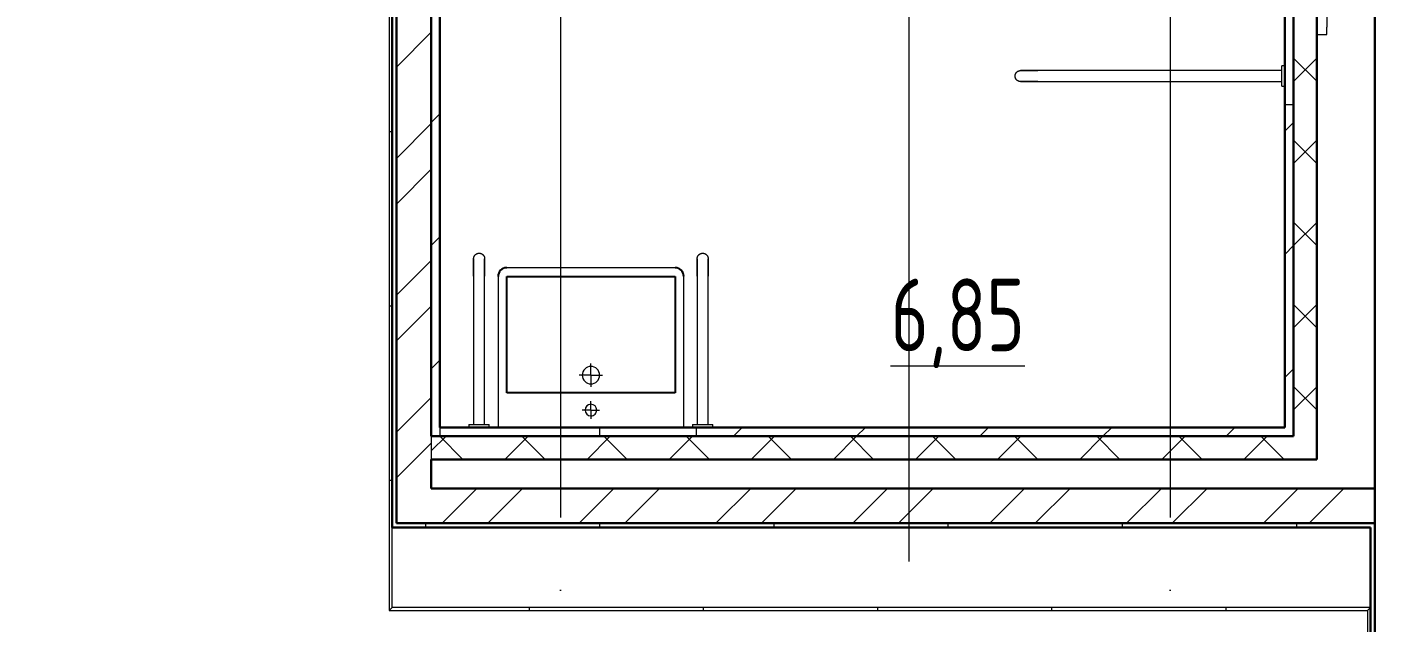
# Model space of a CAD drawing. Header units: millimetres. Extents: x -586848 to 520591, y -385801 to 675781.
# Drawn here: x -6250 to -1606, y -149193 to -147143 of the extents above; entities that cross this region are included whole.
import ezdxf
from ezdxf import colors
from ezdxf.entities.mleader import LeaderData, LeaderLine
from ezdxf.math import Vec2, Vec3

# ---------------------------------------------------------------- set-up
doc = ezdxf.new("R2010")
doc.units = ezdxf.units.MM
doc.linetypes.add('ADSK_Линия сетки', pattern=[25, 20, -2.5, 0, -2.5])
for name, color, linetype, lineweight in [('RC-Выноски', 7, 'Continuous', 0), ('Марки помещений', 252, 'Continuous', 20), ('Обобщенные модели', 252, 'Continuous', 18), ('Ограждение', 252, 'Continuous', 9), ('Оси', 252, 'Continuous', 9), ('Сантехника', 252, 'Continuous', 9), ('Стены внутренние', 7, 'Continuous', 18), ('Стены наружные', 7, 'Continuous', 18), ('Стены штриховка', 7, 'Continuous', 9)]:
    doc.layers.add(name, color=color, linetype=linetype, lineweight=lineweight)
doc.layers.add('Узлы', color=7, linetype='Continuous')
doc.styles.add('GOST Common_3', font='', dxfattribs={"height": 3.5})
doc.styles.add('RubezhCAD', font='', dxfattribs={"oblique": 10})
doc.styles.get('GOST Common_3').set_extended_font_data('GOST 2.304 type A')
doc.styles.get('RubezhCAD').set_extended_font_data('GOST type A')
pattern_1 = [(0, (-32119.8, 96), (0, 600), []), (90, (-32119.8, 96), (-600, 4e-14), [])]

# ---------------------------------------------------------------- blocks, each defined once
blk = doc.blocks.new('1 этаж')
at = {"layer": 'Ограждение', "true_color": 0x636466}
h = blk.add_hatch(dxfattribs=at)
h.set_pattern_fill('FP_25', color=251, style=0, pattern_type=2)
h.set_pattern_definition(pattern_1)
h.paths.add_polyline_path([(-18445.8, -17463.7), (-18435.8, -17453.7), (-18435.8, -14253.7), (-18445.8, -14263.7), (-18445.8, -17356.4)])
h = blk.add_hatch(dxfattribs=at)
h.set_pattern_fill('FP_25', color=251, style=0, pattern_type=2)
h.set_pattern_definition(pattern_1)
h.paths.add_polyline_path([(-16538.9, -17463.7), (-15075.8, -17463.7), (-15065.8, -17453.7), (-18435.8, -17453.7), (-18445.8, -17463.7), (-17974, -17463.7)])
h = blk.add_hatch(dxfattribs=at)
h.set_pattern_fill('FP_25', color=251, style=0, pattern_type=2)
h.set_pattern_definition(pattern_1)
h.paths.add_polyline_path([(-15075.8, -20143.7), (-15065.8, -20143.7), (-15065.8, -20043.7), (-15075.8, -20043.7)])
h.paths.add_polyline_path([(-15065.8, -19963.7), (-15065.8, -17453.7), (-15075.8, -17463.7), (-15075.8, -19963.7)])
at = {"layer": 'Обобщенные модели', "color": 251, "true_color": 0x636466}
for p, q in [((-15370.8, -15658.7), (-15370.8, -15588.7)), ((-15360.8, -15588.7), (-15370.8, -15588.7)), ((-15370.8, -15604.7), (-16210.8, -15604.7)), ((-16210.8, -15642.7), (-15370.8, -15642.7)), ((-15370.8, -15658.7), (-15360.8, -15658.7)), ((-18154.8, -16312.7), (-18154.8, -16823.7)), ((-18116.8, -16823.7), (-18116.8, -16312.7)), ((-17384.8, -16312.7), (-17384.8, -16823.7)), ((-17346.8, -16823.7), (-17346.8, -16312.7)), ((-18170.8, -16823.7), (-18100.8, -16823.7)), ((-18170.8, -16823.7), (-18170.8, -16833.7)), ((-18100.8, -16833.7), (-18100.8, -16823.7)), ((-17400.8, -16823.7), (-17330.8, -16823.7)), ((-17400.8, -16823.7), (-17400.8, -16833.7)), ((-17330.8, -16833.7), (-17330.8, -16823.7))]:
    blk.add_line(p, q, dxfattribs=at)
at = {"layer": 'Обобщенные модели', "color": 251, "true_color": 0x636466, "flags": 128}
for points in [[(-16289.8, -15623.7), (-16289.8, -15623), (-16289.7, -15622.2), (-16289.7, -15621.5), (-16289.6, -15620.7), (-16289.4, -15620), (-16289.3, -15619.2), (-16289.1, -15618.5), (-16288.8, -15617.8), (-16288.6, -15617), (-16288.3, -15616.3), (-16288, -15615.6), (-16287.7, -15615), (-16287.3, -15614.3), (-16286.9, -15613.6), (-16286.5, -15613), (-16286, -15612.4), (-16285.6, -15611.8), (-16285.1, -15611.2), (-16284.6, -15610.6), (-16284, -15610.1), (-16283.5, -15609.6), (-16282.9, -15609.1), (-16282.3, -15608.6), (-16281.7, -15608.2), (-16281.1, -15607.7), (-16280.4, -15607.3), (-16279.8, -15607), (-16279.1, -15606.6), (-16278.4, -15606.3), (-16277.7, -15606), (-16277, -15605.8), (-16276.2, -15605.5), (-16275.5, -15605.3), (-16274.8, -15605.2), (-16274, -15605), (-16273.3, -15604.9), (-16272.5, -15604.8), (-16271.8, -15604.8), (-16271, -15604.7), (-16270.8, -15604.7)], [(-16270.8, -15642.7), (-16271.6, -15642.7), (-16272.3, -15642.7), (-16273.1, -15642.6), (-16273.8, -15642.5), (-16274.6, -15642.4), (-16275.3, -15642.2), (-16276.1, -15642), (-16276.8, -15641.8), (-16277.5, -15641.5), (-16278.2, -15641.2), (-16278.9, -15640.9), (-16279.6, -15640.6), (-16280.2, -15640.2), (-16280.9, -15639.8), (-16281.5, -15639.4), (-16282.1, -15639), (-16282.7, -15638.5), (-16283.3, -15638), (-16283.9, -15637.5), (-16284.4, -15637), (-16284.9, -15636.4), (-16285.4, -15635.8), (-16285.9, -15635.2), (-16286.4, -15634.6), (-16286.8, -15634), (-16287.2, -15633.3), (-16287.6, -15632.7), (-16287.9, -15632), (-16288.2, -15631.3), (-16288.5, -15630.6), (-16288.8, -15629.9), (-16289, -15629.2), (-16289.2, -15628.4), (-16289.4, -15627.7), (-16289.5, -15627), (-16289.6, -15626.2), (-16289.7, -15625.5), (-16289.8, -15624.7), (-16289.8, -15623.9), (-16289.8, -15623.7)], [(-16210.8, -15604.7), (-16213.2, -15604.7), (-16215.6, -15604.7), (-16218, -15604.7), (-16220.4, -15604.7), (-16222.7, -15604.7), (-16225.1, -15604.7), (-16227.4, -15604.7), (-16229.7, -15604.7), (-16231.9, -15604.7), (-16234.2, -15604.7), (-16236.4, -15604.7), (-16238.5, -15604.7), (-16240.6, -15604.7), (-16242.7, -15604.7), (-16244.7, -15604.7), (-16246.6, -15604.7), (-16248.5, -15604.7), (-16250.4, -15604.7), (-16252.1, -15604.7), (-16253.8, -15604.7), (-16255.5, -15604.7), (-16257, -15604.7), (-16258.5, -15604.7), (-16260, -15604.7), (-16261.3, -15604.7), (-16262.5, -15604.7), (-16263.7, -15604.7), (-16264.8, -15604.7), (-16265.8, -15604.7), (-16266.7, -15604.7), (-16267.5, -15604.7), (-16268.3, -15604.7), (-16268.9, -15604.7), (-16269.5, -15604.7), (-16269.9, -15604.7), (-16270.3, -15604.7), (-16270.6, -15604.7), (-16270.7, -15604.7), (-16270.8, -15604.7), (-16270.8, -15604.7)], [(-16270.8, -15604.7), (-16270.8, -15604.7), (-16270.6, -15604.7), (-16270.4, -15604.7), (-16270, -15604.7), (-16269.6, -15604.7), (-16269.1, -15604.7), (-16268.5, -15604.7), (-16267.8, -15604.7), (-16267, -15604.7), (-16266.1, -15604.7), (-16265.1, -15604.7), (-16264, -15604.7), (-16262.9, -15604.7), (-16261.6, -15604.7), (-16260.3, -15604.7), (-16258.9, -15604.7), (-16257.5, -15604.7), (-16255.9, -15604.7), (-16254.3, -15604.7), (-16252.6, -15604.7), (-16250.8, -15604.7), (-16249, -15604.7), (-16247.2, -15604.7), (-16245.2, -15604.7), (-16243.2, -15604.7), (-16241.2, -15604.7), (-16239.1, -15604.7), (-16236.9, -15604.7), (-16234.8, -15604.7), (-16232.5, -15604.7), (-16230.3, -15604.7), (-16228, -15604.7), (-16225.7, -15604.7), (-16223.4, -15604.7), (-16221, -15604.7), (-16218.6, -15604.7), (-16216.2, -15604.7), (-16213.8, -15604.7), (-16211.4, -15604.7), (-16210.8, -15604.7)], [(-16210.8, -15642.7), (-16213.2, -15642.7), (-16215.6, -15642.7), (-16218, -15642.7), (-16220.4, -15642.7), (-16222.7, -15642.7), (-16225.1, -15642.7), (-16227.4, -15642.7), (-16229.7, -15642.7), (-16231.9, -15642.7), (-16234.2, -15642.7), (-16236.4, -15642.7), (-16238.5, -15642.7), (-16240.6, -15642.7), (-16242.7, -15642.7), (-16244.7, -15642.7), (-16246.6, -15642.7), (-16248.5, -15642.7), (-16250.4, -15642.7), (-16252.1, -15642.7), (-16253.8, -15642.7), (-16255.5, -15642.7), (-16257, -15642.7), (-16258.5, -15642.7), (-16260, -15642.7), (-16261.3, -15642.7), (-16262.5, -15642.7), (-16263.7, -15642.7), (-16264.8, -15642.7), (-16265.8, -15642.7), (-16266.7, -15642.7), (-16267.5, -15642.7), (-16268.3, -15642.7), (-16268.9, -15642.7), (-16269.5, -15642.7), (-16269.9, -15642.7), (-16270.3, -15642.7), (-16270.6, -15642.7), (-16270.7, -15642.7), (-16270.8, -15642.7), (-16270.8, -15642.7)], [(-16270.8, -15642.7), (-16270.8, -15642.7), (-16270.6, -15642.7), (-16270.4, -15642.7), (-16270, -15642.7), (-16269.6, -15642.7), (-16269.1, -15642.7), (-16268.5, -15642.7), (-16267.8, -15642.7), (-16267, -15642.7), (-16266.1, -15642.7), (-16265.1, -15642.7), (-16264, -15642.7), (-16262.9, -15642.7), (-16261.6, -15642.7), (-16260.3, -15642.7), (-16258.9, -15642.7), (-16257.5, -15642.7), (-16255.9, -15642.7), (-16254.3, -15642.7), (-16252.6, -15642.7), (-16250.8, -15642.7), (-16249, -15642.7), (-16247.2, -15642.7), (-16245.2, -15642.7), (-16243.2, -15642.7), (-16241.2, -15642.7), (-16239.1, -15642.7), (-16236.9, -15642.7), (-16234.8, -15642.7), (-16232.5, -15642.7), (-16230.3, -15642.7), (-16228, -15642.7), (-16225.7, -15642.7), (-16223.4, -15642.7), (-16221, -15642.7), (-16218.6, -15642.7), (-16216.2, -15642.7), (-16213.8, -15642.7), (-16211.4, -15642.7), (-16210.8, -15642.7)], [(-18154.8, -16252.7), (-18154.8, -16252), (-18154.7, -16251.2), (-18154.7, -16250.5), (-18154.6, -16249.7), (-18154.4, -16249), (-18154.3, -16248.2), (-18154.1, -16247.5), (-18153.8, -16246.8), (-18153.6, -16246), (-18153.3, -16245.3), (-18153, -16244.6), (-18152.7, -16244), (-18152.3, -16243.3), (-18151.9, -16242.6), (-18151.5, -16242), (-18151, -16241.4), (-18150.6, -16240.8), (-18150.1, -16240.2), (-18149.6, -16239.6), (-18149, -16239.1), (-18148.5, -16238.6), (-18147.9, -16238.1), (-18147.3, -16237.6), (-18146.7, -16237.2), (-18146.1, -16236.7), (-18145.4, -16236.3), (-18144.8, -16236), (-18144.1, -16235.6), (-18143.4, -16235.3), (-18142.7, -16235), (-18142, -16234.8), (-18141.2, -16234.5), (-18140.5, -16234.3), (-18139.8, -16234.2), (-18139, -16234), (-18138.3, -16233.9), (-18137.5, -16233.8), (-18136.8, -16233.8), (-18136, -16233.7), (-18135.8, -16233.7)], [(-18135.8, -16233.7), (-18135, -16233.7), (-18134.3, -16233.8), (-18133.5, -16233.9), (-18132.8, -16234), (-18132, -16234.1), (-18131.3, -16234.3), (-18130.6, -16234.5), (-18129.8, -16234.7), (-18129.1, -16234.9), (-18128.4, -16235.2), (-18127.7, -16235.5), (-18127, -16235.9), (-18126.4, -16236.2), (-18125.7, -16236.6), (-18125.1, -16237), (-18124.5, -16237.5), (-18123.9, -16238), (-18123.3, -16238.4), (-18122.7, -16239), (-18122.2, -16239.5), (-18121.7, -16240), (-18121.2, -16240.6), (-18120.7, -16241.2), (-18120.2, -16241.8), (-18119.8, -16242.5), (-18119.4, -16243.1), (-18119, -16243.8), (-18118.7, -16244.5), (-18118.4, -16245.1), (-18118.1, -16245.8), (-18117.8, -16246.6), (-18117.6, -16247.3), (-18117.4, -16248), (-18117.2, -16248.8), (-18117.1, -16249.5), (-18117, -16250.3), (-18116.9, -16251), (-18116.8, -16251.8), (-18116.8, -16252.5), (-18116.8, -16252.7)], [(-17384.8, -16252.7), (-17384.8, -16252), (-17384.7, -16251.2), (-17384.7, -16250.5), (-17384.6, -16249.7), (-17384.4, -16249), (-17384.3, -16248.2), (-17384.1, -16247.5), (-17383.8, -16246.8), (-17383.6, -16246), (-17383.3, -16245.3), (-17383, -16244.6), (-17382.7, -16244), (-17382.3, -16243.3), (-17381.9, -16242.6), (-17381.5, -16242), (-17381, -16241.4), (-17380.6, -16240.8), (-17380.1, -16240.2), (-17379.6, -16239.6), (-17379, -16239.1), (-17378.5, -16238.6), (-17377.9, -16238.1), (-17377.3, -16237.6), (-17376.7, -16237.2), (-17376.1, -16236.7), (-17375.4, -16236.3), (-17374.8, -16236), (-17374.1, -16235.6), (-17373.4, -16235.3), (-17372.7, -16235), (-17372, -16234.8), (-17371.2, -16234.5), (-17370.5, -16234.3), (-17369.8, -16234.2), (-17369, -16234), (-17368.3, -16233.9), (-17367.5, -16233.8), (-17366.8, -16233.8), (-17366, -16233.7), (-17365.8, -16233.7)], [(-17365.8, -16233.7), (-17365, -16233.7), (-17364.3, -16233.8), (-17363.5, -16233.9), (-17362.8, -16234), (-17362, -16234.1), (-17361.3, -16234.3), (-17360.6, -16234.5), (-17359.8, -16234.7), (-17359.1, -16234.9), (-17358.4, -16235.2), (-17357.7, -16235.5), (-17357, -16235.9), (-17356.4, -16236.2), (-17355.7, -16236.6), (-17355.1, -16237), (-17354.5, -16237.5), (-17353.9, -16238), (-17353.3, -16238.4), (-17352.7, -16239), (-17352.2, -16239.5), (-17351.7, -16240), (-17351.2, -16240.6), (-17350.7, -16241.2), (-17350.2, -16241.8), (-17349.8, -16242.5), (-17349.4, -16243.1), (-17349, -16243.8), (-17348.7, -16244.5), (-17348.4, -16245.1), (-17348.1, -16245.8), (-17347.8, -16246.6), (-17347.6, -16247.3), (-17347.4, -16248), (-17347.2, -16248.8), (-17347.1, -16249.5), (-17347, -16250.3), (-17346.9, -16251), (-17346.8, -16251.8), (-17346.8, -16252.5), (-17346.8, -16252.7)], [(-18154.8, -16312.7), (-18154.8, -16310.3), (-18154.8, -16307.9), (-18154.8, -16305.5), (-18154.8, -16303.2), (-18154.8, -16300.8), (-18154.8, -16298.5), (-18154.8, -16296.1), (-18154.8, -16293.9), (-18154.8, -16291.6), (-18154.8, -16289.4), (-18154.8, -16287.2), (-18154.8, -16285), (-18154.8, -16282.9), (-18154.8, -16280.9), (-18154.8, -16278.9), (-18154.8, -16276.9), (-18154.8, -16275), (-18154.8, -16273.2), (-18154.8, -16271.4), (-18154.8, -16269.7), (-18154.8, -16268.1), (-18154.8, -16266.5), (-18154.8, -16265), (-18154.8, -16263.6), (-18154.8, -16262.2), (-18154.8, -16261), (-18154.8, -16259.8), (-18154.8, -16258.7), (-18154.8, -16257.7), (-18154.8, -16256.8), (-18154.8, -16256), (-18154.8, -16255.3), (-18154.8, -16254.6), (-18154.8, -16254.1), (-18154.8, -16253.6), (-18154.8, -16253.2), (-18154.8, -16253), (-18154.8, -16252.8), (-18154.8, -16252.7), (-18154.8, -16252.7)], [(-18154.8, -16252.7), (-18154.8, -16252.8), (-18154.8, -16252.9), (-18154.8, -16253.2), (-18154.8, -16253.5), (-18154.8, -16253.9), (-18154.8, -16254.5), (-18154.8, -16255.1), (-18154.8, -16255.8), (-18154.8, -16256.6), (-18154.8, -16257.5), (-18154.8, -16258.4), (-18154.8, -16259.5), (-18154.8, -16260.7), (-18154.8, -16261.9), (-18154.8, -16263.2), (-18154.8, -16264.6), (-18154.8, -16266.1), (-18154.8, -16267.6), (-18154.8, -16269.2), (-18154.8, -16270.9), (-18154.8, -16272.7), (-18154.8, -16274.5), (-18154.8, -16276.4), (-18154.8, -16278.3), (-18154.8, -16280.3), (-18154.8, -16282.4), (-18154.8, -16284.5), (-18154.8, -16286.6), (-18154.8, -16288.8), (-18154.8, -16291), (-18154.8, -16293.2), (-18154.8, -16295.5), (-18154.8, -16297.8), (-18154.8, -16300.2), (-18154.8, -16302.5), (-18154.8, -16304.9), (-18154.8, -16307.3), (-18154.8, -16309.7), (-18154.8, -16312.1), (-18154.8, -16312.7)], [(-18116.8, -16312.7), (-18116.8, -16310.3), (-18116.8, -16307.9), (-18116.8, -16305.5), (-18116.8, -16303.2), (-18116.8, -16300.8), (-18116.8, -16298.5), (-18116.8, -16296.1), (-18116.8, -16293.9), (-18116.8, -16291.6), (-18116.8, -16289.4), (-18116.8, -16287.2), (-18116.8, -16285), (-18116.8, -16282.9), (-18116.8, -16280.9), (-18116.8, -16278.9), (-18116.8, -16276.9), (-18116.8, -16275), (-18116.8, -16273.2), (-18116.8, -16271.4), (-18116.8, -16269.7), (-18116.8, -16268.1), (-18116.8, -16266.5), (-18116.8, -16265), (-18116.8, -16263.6), (-18116.8, -16262.2), (-18116.8, -16261), (-18116.8, -16259.8), (-18116.8, -16258.7), (-18116.8, -16257.7), (-18116.8, -16256.8), (-18116.8, -16256), (-18116.8, -16255.3), (-18116.8, -16254.6), (-18116.8, -16254.1), (-18116.8, -16253.6), (-18116.8, -16253.2), (-18116.8, -16253), (-18116.8, -16252.8), (-18116.8, -16252.7), (-18116.8, -16252.7)], [(-18116.8, -16252.7), (-18116.8, -16252.8), (-18116.8, -16252.9), (-18116.8, -16253.2), (-18116.8, -16253.5), (-18116.8, -16253.9), (-18116.8, -16254.5), (-18116.8, -16255.1), (-18116.8, -16255.8), (-18116.8, -16256.6), (-18116.8, -16257.5), (-18116.8, -16258.4), (-18116.8, -16259.5), (-18116.8, -16260.7), (-18116.8, -16261.9), (-18116.8, -16263.2), (-18116.8, -16264.6), (-18116.8, -16266.1), (-18116.8, -16267.6), (-18116.8, -16269.2), (-18116.8, -16270.9), (-18116.8, -16272.7), (-18116.8, -16274.5), (-18116.8, -16276.4), (-18116.8, -16278.3), (-18116.8, -16280.3), (-18116.8, -16282.4), (-18116.8, -16284.5), (-18116.8, -16286.6), (-18116.8, -16288.8), (-18116.8, -16291), (-18116.8, -16293.2), (-18116.8, -16295.5), (-18116.8, -16297.8), (-18116.8, -16300.2), (-18116.8, -16302.5), (-18116.8, -16304.9), (-18116.8, -16307.3), (-18116.8, -16309.7), (-18116.8, -16312.1), (-18116.8, -16312.7)], [(-17384.8, -16312.7), (-17384.8, -16310.3), (-17384.8, -16307.9), (-17384.8, -16305.5), (-17384.8, -16303.2), (-17384.8, -16300.8), (-17384.8, -16298.5), (-17384.8, -16296.1), (-17384.8, -16293.9), (-17384.8, -16291.6), (-17384.8, -16289.4), (-17384.8, -16287.2), (-17384.8, -16285), (-17384.8, -16282.9), (-17384.8, -16280.9), (-17384.8, -16278.9), (-17384.8, -16276.9), (-17384.8, -16275), (-17384.8, -16273.2), (-17384.8, -16271.4), (-17384.8, -16269.7), (-17384.8, -16268.1), (-17384.8, -16266.5), (-17384.8, -16265), (-17384.8, -16263.6), (-17384.8, -16262.2), (-17384.8, -16261), (-17384.8, -16259.8), (-17384.8, -16258.7), (-17384.8, -16257.7), (-17384.8, -16256.8), (-17384.8, -16256), (-17384.8, -16255.3), (-17384.8, -16254.6), (-17384.8, -16254.1), (-17384.8, -16253.6), (-17384.8, -16253.2), (-17384.8, -16253), (-17384.8, -16252.8), (-17384.8, -16252.7), (-17384.8, -16252.7)], [(-17384.8, -16252.7), (-17384.8, -16252.8), (-17384.8, -16252.9), (-17384.8, -16253.2), (-17384.8, -16253.5), (-17384.8, -16253.9), (-17384.8, -16254.5), (-17384.8, -16255.1), (-17384.8, -16255.8), (-17384.8, -16256.6), (-17384.8, -16257.5), (-17384.8, -16258.4), (-17384.8, -16259.5), (-17384.8, -16260.7), (-17384.8, -16261.9), (-17384.8, -16263.2), (-17384.8, -16264.6), (-17384.8, -16266.1), (-17384.8, -16267.6), (-17384.8, -16269.2), (-17384.8, -16270.9), (-17384.8, -16272.7), (-17384.8, -16274.5), (-17384.8, -16276.4), (-17384.8, -16278.3), (-17384.8, -16280.3), (-17384.8, -16282.4), (-17384.8, -16284.5), (-17384.8, -16286.6), (-17384.8, -16288.8), (-17384.8, -16291), (-17384.8, -16293.2), (-17384.8, -16295.5), (-17384.8, -16297.8), (-17384.8, -16300.2), (-17384.8, -16302.5), (-17384.8, -16304.9), (-17384.8, -16307.3), (-17384.8, -16309.7), (-17384.8, -16312.1), (-17384.8, -16312.7)], [(-17346.8, -16312.7), (-17346.8, -16310.3), (-17346.8, -16307.9), (-17346.8, -16305.5), (-17346.8, -16303.2), (-17346.8, -16300.8), (-17346.8, -16298.5), (-17346.8, -16296.1), (-17346.8, -16293.9), (-17346.8, -16291.6), (-17346.8, -16289.4), (-17346.8, -16287.2), (-17346.8, -16285), (-17346.8, -16282.9), (-17346.8, -16280.9), (-17346.8, -16278.9), (-17346.8, -16276.9), (-17346.8, -16275), (-17346.8, -16273.2), (-17346.8, -16271.4), (-17346.8, -16269.7), (-17346.8, -16268.1), (-17346.8, -16266.5), (-17346.8, -16265), (-17346.8, -16263.6), (-17346.8, -16262.2), (-17346.8, -16261), (-17346.8, -16259.8), (-17346.8, -16258.7), (-17346.8, -16257.7), (-17346.8, -16256.8), (-17346.8, -16256), (-17346.8, -16255.3), (-17346.8, -16254.6), (-17346.8, -16254.1), (-17346.8, -16253.6), (-17346.8, -16253.2), (-17346.8, -16253), (-17346.8, -16252.8), (-17346.8, -16252.7), (-17346.8, -16252.7)], [(-17346.8, -16252.7), (-17346.8, -16252.8), (-17346.8, -16252.9), (-17346.8, -16253.2), (-17346.8, -16253.5), (-17346.8, -16253.9), (-17346.8, -16254.5), (-17346.8, -16255.1), (-17346.8, -16255.8), (-17346.8, -16256.6), (-17346.8, -16257.5), (-17346.8, -16258.4), (-17346.8, -16259.5), (-17346.8, -16260.7), (-17346.8, -16261.9), (-17346.8, -16263.2), (-17346.8, -16264.6), (-17346.8, -16266.1), (-17346.8, -16267.6), (-17346.8, -16269.2), (-17346.8, -16270.9), (-17346.8, -16272.7), (-17346.8, -16274.5), (-17346.8, -16276.4), (-17346.8, -16278.3), (-17346.8, -16280.3), (-17346.8, -16282.4), (-17346.8, -16284.5), (-17346.8, -16286.6), (-17346.8, -16288.8), (-17346.8, -16291), (-17346.8, -16293.2), (-17346.8, -16295.5), (-17346.8, -16297.8), (-17346.8, -16300.2), (-17346.8, -16302.5), (-17346.8, -16304.9), (-17346.8, -16307.3), (-17346.8, -16309.7), (-17346.8, -16312.1), (-17346.8, -16312.7)]]:
    blk.add_lwpolyline(points, dxfattribs=at)
at = {"layer": 'Ограждение', "color": 251, "true_color": 0x636466}
for p, q in [((-18445.8, -14263.7), (-18445.8, -17463.7)), ((-18435.8, -17453.7), (-18435.8, -17178.7)), ((-18435.8, -17453.7), (-18445.8, -17463.7)), ((-15065.8, -17453.7), (-18435.8, -17453.7)), ((-15065.8, -17453.7), (-15075.8, -17463.7)), ((-18445.8, -17463.7), (-15075.8, -17463.7)), ((-15075.8, -17463.7), (-15075.8, -19963.9))]:
    blk.add_line(p, q, dxfattribs=at)
at = {"layer": 'Оси', "color": 251, "linetype": 'ADSK_Линия сетки', "ltscale": 100, "true_color": 0x636466}
for p, q in [((-16655.8, 32206.9), (-16655.8, -33769.9)), ((-17855.8, -2643.7), (-17855.8, -33769.9)), ((-15755.8, -2643.7), (-15755.8, -32499.9))]:
    blk.add_line(p, q, dxfattribs=at)
at = {"layer": 'Сантехника', "color": 251, "lineweight": 9, "true_color": 0x636466}
for p, q in [((-15215.8, -15092), (-15215.8, -15455.5)), ((-15215.8, -15480.5), (-15215.8, -15455.5)), ((-15250.8, -15480.5), (-15215.8, -15480.5))]:
    blk.add_line(p, q, dxfattribs=at)
at = {"layer": 'Стены внутренние', "color": 251, "lineweight": 30, "true_color": 0x636466}
blk.add_line((-15050.8, -13963.7), (-15050.8, -17043.7), dxfattribs=at)
at = {"layer": 'Стены наружные', "color": 251, "lineweight": 30, "true_color": 0x636466}
for p, q in [((-18420.8, -13963.7), (-18420.8, -17163.7)), ((-18300.8, -16863.7), (-18300.8, -13963.7)), ((-15250.8, -16943.7), (-15250.8, -13963.7)), ((-18435.8, -13978.7), (-18435.8, -17178.7)), ((-18270.8, -16833.7), (-18270.8, -13993.7)), ((-15330.8, -14808.7), (-15330.8, -16863.7)), ((-15360.8, -14838.7), (-15360.8, -16833.7)), ((-15360.8, -16833.7), (-18270.8, -16833.7)), ((-15330.8, -16863.7), (-18300.8, -16863.7)), ((-18300.8, -17043.7), (-18300.8, -16943.7)), ((-18300.8, -16943.7), (-15250.8, -16943.7)), ((-15050.8, -17043.7), (-18300.8, -17043.7)), ((-15050.8, -20043.7), (-15050.8, -17043.7)), ((-18435.8, -17178.7), (-15065.8, -17178.7)), ((-18420.8, -17163.7), (-15050.8, -17163.7)), ((-15065.8, -17178.7), (-15065.8, -19963.7))]:
    blk.add_line(p, q, dxfattribs=at)
at = {"layer": 'Стены наружные', "color": 251, "linetype": 'Continuous', "lineweight": 9, "true_color": 0x636466}
for p, q in [((-18420.8, -15592.9), (-18300.8, -15472.9)), ((-15250.8, -15641.7), (-15330.8, -15561.7)), ((-15330.8, -15641.9), (-15250.8, -15561.9)), ((-18420.8, -15907.2), (-18300.8, -15787.2)), ((-18300.8, -15783.5), (-18270.8, -15753.5)), ((-15360.8, -15813.3), (-15330.8, -15783.3)), ((-15250.8, -15924.5), (-15330.8, -15844.5)), ((-15330.8, -15924.7), (-15250.8, -15844.7)), ((-18420.8, -16064.3), (-18300.8, -15944.3)), ((-15250.8, -16207.3), (-15330.8, -16127.3)), ((-15330.8, -16207.6), (-15250.8, -16127.6)), ((-18300.8, -16207.7), (-18270.8, -16177.7)), ((-15360.8, -16237.6), (-15330.8, -16207.6)), ((-18420.8, -16378.6), (-18300.8, -16258.6)), ((-18420.8, -16535.8), (-18300.8, -16415.8)), ((-15250.8, -16490.2), (-15330.8, -16410.2)), ((-15330.8, -16490.4), (-15250.8, -16410.4)), ((-18300.8, -16632), (-18270.8, -16602)), ((-15360.8, -16661.8), (-15330.8, -16631.8)), ((-15250.8, -16773), (-15330.8, -16693)), ((-15330.8, -16773.3), (-15250.8, -16693.3)), ((-18420.8, -16850.1), (-18300.8, -16730.1)), ((-17719.8, -16863.7), (-17719.8, -16833.7)), ((-17259.8, -16863.7), (-17229.8, -16833.7)), ((-16835.5, -16863.7), (-16805.5, -16833.7)), ((-16411.2, -16863.7), (-16381.2, -16833.7)), ((-15987, -16863.7), (-15957, -16833.7)), ((-15562.7, -16863.7), (-15532.7, -16833.7)), ((-18420.8, -17007.3), (-18300.8, -16887.3)), ((-18300.8, -16914.8), (-18249.7, -16863.7)), ((-18191.4, -16943.7), (-18271.4, -16863.7)), ((-18046.9, -16943.7), (-17966.9, -16863.7)), ((-17908.5, -16943.7), (-17988.5, -16863.7)), ((-17764, -16943.7), (-17684, -16863.7)), ((-17625.7, -16943.7), (-17705.7, -16863.7)), ((-17481.2, -16943.7), (-17401.2, -16863.7)), ((-17342.8, -16943.7), (-17422.8, -16863.7)), ((-17198.3, -16943.7), (-17118.3, -16863.7)), ((-17060, -16943.7), (-17140, -16863.7)), ((-16915.5, -16943.7), (-16835.5, -16863.7)), ((-16777.1, -16943.7), (-16857.1, -16863.7)), ((-16632.6, -16943.7), (-16552.6, -16863.7)), ((-16494.3, -16943.7), (-16574.3, -16863.7)), ((-16349.8, -16943.7), (-16269.8, -16863.7)), ((-16211.5, -16943.7), (-16291.5, -16863.7)), ((-16067, -16943.7), (-15987, -16863.7)), ((-15928.6, -16943.7), (-16008.6, -16863.7)), ((-15784.1, -16943.7), (-15704.1, -16863.7)), ((-15645.8, -16943.7), (-15725.8, -16863.7)), ((-15501.3, -16943.7), (-15421.3, -16863.7)), ((-15362.9, -16943.7), (-15442.9, -16863.7)), ((-18263, -17163.7), (-18143.6, -17044.4)), ((-18105.8, -17163.7), (-17986.4, -17044.3)), ((-17791.5, -17163.7), (-17672.1, -17044.3)), ((-17634.4, -17163.7), (-17514.9, -17044.2)), ((-17320, -17163.7), (-17200.5, -17044.2)), ((-17162.9, -17163.7), (-17043.3, -17044.1)), ((-16848.6, -17163.7), (-16728.9, -17044.1)), ((-16691.4, -17163.7), (-16571.7, -17044.1)), ((-16377.1, -17163.7), (-16257.4, -17044)), ((-16220, -17163.7), (-16100.2, -17044)), ((-15905.7, -17163.7), (-15785.8, -17043.9)), ((-15748.5, -17163.7), (-15628.6, -17043.9)), ((-15434.2, -17163.7), (-15314.2, -17043.8)), ((-15277, -17163.7), (-15157.1, -17043.8)), ((-18319.8, -17178.7), (-18319.8, -17163.7)), ((-17719.8, -17178.7), (-17719.8, -17163.7)), ((-17119.8, -17178.7), (-17119.8, -17163.7)), ((-16519.8, -17178.7), (-16519.8, -17163.7)), ((-15919.8, -17178.7), (-15919.8, -17163.7)), ((-15319.8, -17178.7), (-15319.8, -17163.7))]:
    blk.add_line(p, q, dxfattribs=at)
at = {"layer": 'Стены штриховка', "color": 251, "true_color": 0x636466}
for p, q in [((-15330.8, -15722.7), (-15360.8, -15722.7)), ((-18270.8, -16833.7), (-18270.8, -16863.7)), ((-17386.8, -16863.7), (-17386.8, -16833.7)), ((-18300.8, -16863.7), (-18300.8, -16943.7))]:
    blk.add_line(p, q, dxfattribs=at)
at = {"layer": 'Узлы', "color": 251, "lineweight": 9, "true_color": 0x636466}
for p, q in [((-17750.8, -16283.7), (-18040.8, -16283.7)), ((-17460.8, -16283.7), (-17750.8, -16283.7)), ((-18070.8, -16313.7), (-18070.8, -16833.7)), ((-17430.8, -16833.7), (-17430.8, -16313.7)), ((-17750.8, -16653.7), (-17750.8, -16613.7)), ((-17750.8, -16653.7), (-17790.8, -16653.7)), ((-17750.8, -16653.7), (-17750.8, -16693.7)), ((-17750.8, -16653.7), (-17710.8, -16653.7)), ((-17750.8, -16773.7), (-17750.8, -16743.7)), ((-17750.8, -16773.7), (-17780.8, -16773.7)), ((-17750.8, -16773.7), (-17750.8, -16803.7)), ((-17750.8, -16773.7), (-17720.8, -16773.7))]:
    blk.add_line(p, q, dxfattribs=at)
at = {"layer": 'Узлы', "color": 251, "true_color": 0x636466}
for p, q in [((-18040.8, -16714.7), (-18040.8, -16313.7)), ((-18040.8, -16313.7), (-17460.8, -16313.7)), ((-17460.8, -16313.7), (-17460.8, -16714.7)), ((-17460.8, -16714.7), (-18040.8, -16714.7))]:
    blk.add_line(p, q, dxfattribs=at)
for centre, start, end in [((-18040.8, -16313.7), 90, 180), ((-17460.8, -16313.7), 0, 90)]:
    blk.add_arc(centre, 30, start, end, dxfattribs=at)
at = {"layer": 'Узлы', "color": 251, "lineweight": 9, "true_color": 0x636466}
for centre, radius, start, end in [((-17750.8, -16653.7), 30, 90, 180), ((-17750.8, -16653.7), 30, 180, 270), ((-17750.8, -16653.7), 30, 0, 90), ((-17750.8, -16653.7), 30, 270, 0.0077), ((-17750.8, -16773.7), 20, 90, 180), ((-17750.8, -16773.7), 20, 0, 90), ((-17750.8, -16773.7), 20, 180, 270), ((-17750.8, -16773.7), 20, 270, 0.0116)]:
    blk.add_arc(centre, radius, start, end, dxfattribs=at)
at = {"layer": 'Марки помещений', "color": 251, "true_color": 0x636466, "style": 'GOST Common_3', "width": 0.9}
blk.add_text('%%U6,85', height=250, dxfattribs=at).set_placement((-16718.4, -16571.3))

msp = doc.modelspace()

# ---------------------------------------------------------------- block references
msp.add_blockref('1 этаж', (13443.4, -131688.8))

# ---------------------------------------------------------------- leaders
at = {"layer": 'RC-Выноски', "linetype": 'Continuous', "ltscale": 15}
ml = msp.add_multileader_mtext('Standard', dxfattribs=at)
ml.set_content('{\\H0.91667x;РЦ2..12 - }КПСВВнг(А)-LSLTx 1x2x1,0', color=256, style='RubezhCAD')
ml.set_leader_properties()
ml.build(insert=Vec2(0, 0))
ml.multileader.update_dxf_attribs({"has_text_frame": 1, "text_left_attachment_type": 6, "text_right_attachment_type": 6, "dogleg_length": 2, "arrow_head_size": 400, "scale": 100})
ctx = ml.context
ctx.base_point, ctx.scale, ctx.char_height, ctx.arrow_head_size, ctx.landing_gap_size, ctx.plane_origin = Vec3(-18881.5, -147617.5), 100, 250, 400, 100, Vec3(-546509.7, -186334)
ctx.left_attachment, ctx.right_attachment = 6, 6
notes = []
notes.append((ctx, [(0, (1, 1, 0), (-19081.5, -147617.5), (1, 0), 200, [(0, [(-20066.5, -148864)], 0, [])])]))
ctx.mtext.insert, ctx.mtext.width, ctx.mtext.flow_direction = Vec3(-18781.5, -147317.5), 5324.915, 5
ml = msp.add_multileader_mtext('Standard', dxfattribs=at)
ml.set_content('{\\H0.91667x;РЦ1 - }КПСВВнг(А)-LSLTx 1x2x1,0', color=256, style='RubezhCAD')
ml.set_leader_properties()
ml.build(insert=Vec2(0, 0))
ml.multileader.update_dxf_attribs({"has_text_frame": 1, "text_left_attachment_type": 6, "text_right_attachment_type": 6, "dogleg_length": 2, "arrow_head_size": 400, "scale": 100})
ctx = ml.context
ctx.base_point, ctx.scale, ctx.char_height, ctx.arrow_head_size, ctx.landing_gap_size, ctx.plane_origin = Vec3(-17252.7, -148996.9), 100, 250, 400, 100, Vec3(-544946.4, -187713.4)
ctx.left_attachment, ctx.right_attachment = 6, 6
notes.append((ctx, [(0, (1, 1, 0), (-17452.7, -148996.9), (1, 0), 200, [(0, [(-19502.4, -151339.4)], 0, [])])]))
ctx.mtext.insert, ctx.mtext.width, ctx.mtext.flow_direction = Vec3(-17152.7, -148696.9), 5324.915, 5
for ctx, leaders in notes:
    for number, flags, end, landing, length, lines in leaders:
        leader = LeaderData()
        leader.index, (leader.has_last_leader_line, leader.has_dogleg_vector, leader.attachment_direction) = number, flags
        leader.last_leader_point, leader.dogleg_vector, leader.dogleg_length = Vec3(end), Vec3(landing), length
        for number, points, colour, breaks in lines:
            line = LeaderLine()
            line.index, line.vertices, line.color, line.breaks = number, Vec3.list(points), colors.encode_raw_color(colour), breaks
            leader.lines.append(line)
        ctx.leaders.append(leader)

doc.saveas('drawing.dxf')
